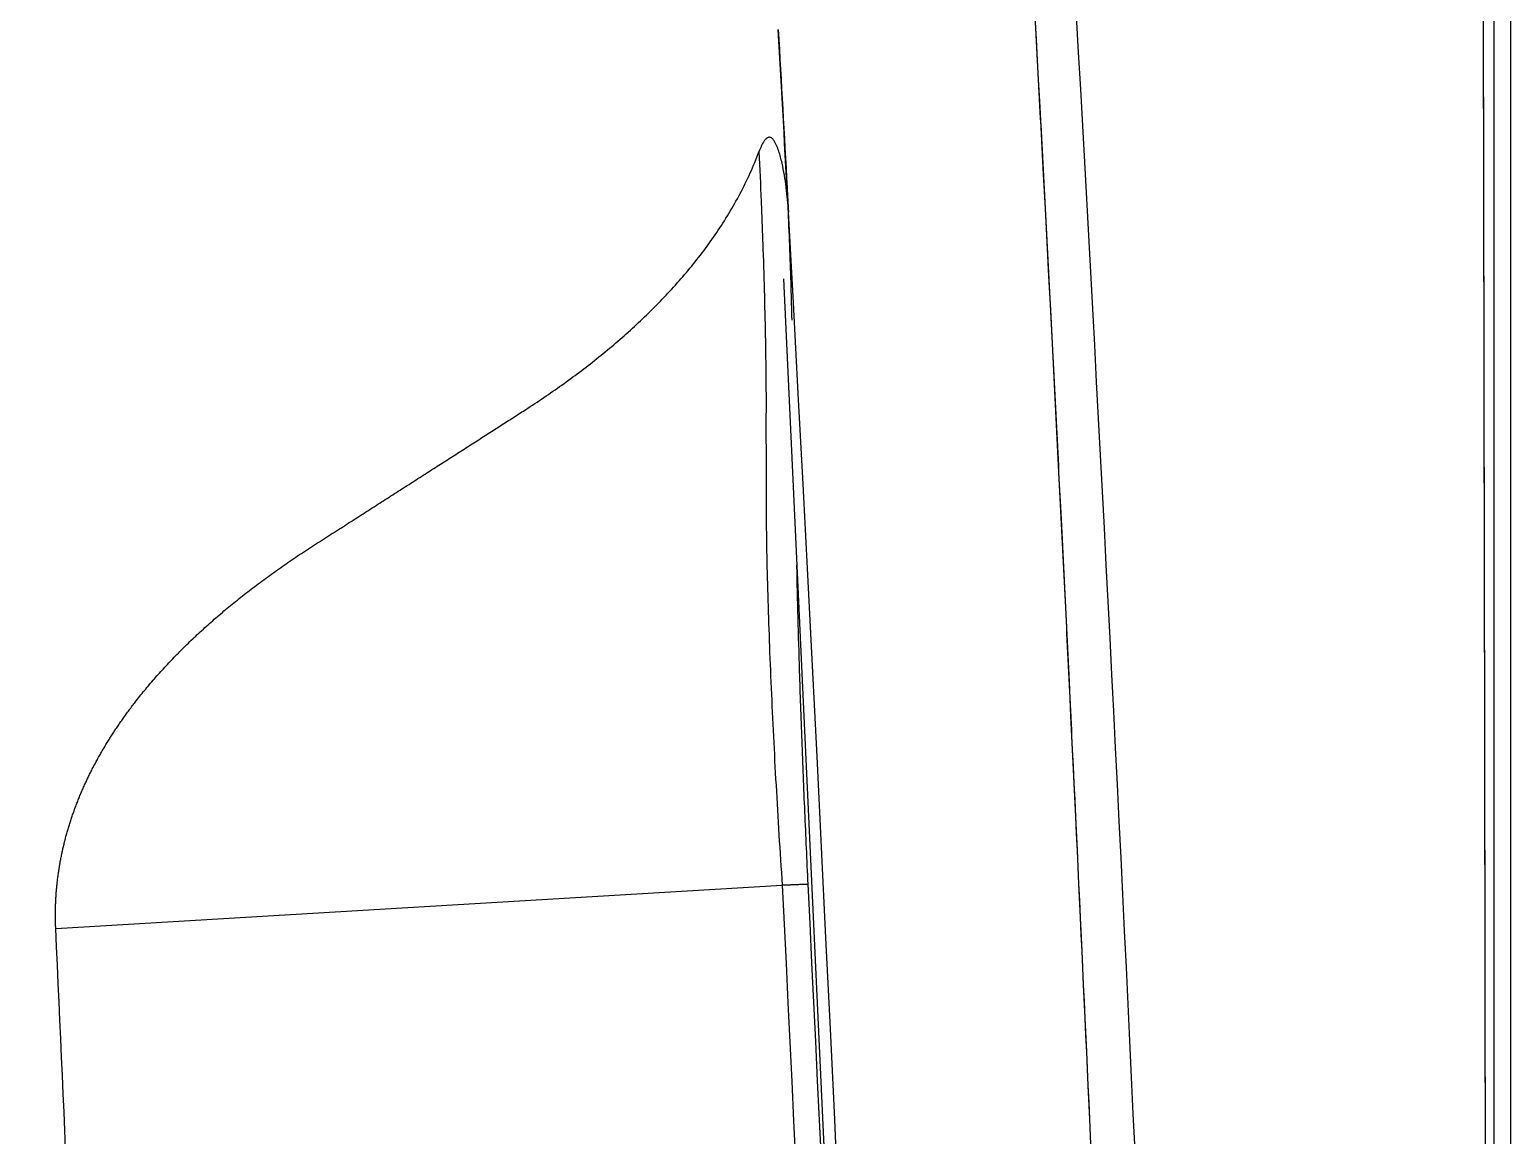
# Model space of a CAD drawing. Extents: x 527 to 611, y 788 to 934.
# Drawn here: x 604.67 to 611.49, y 871.33 to 876.42 of the extents above; entities that cross this region are included whole.
import ezdxf

# ---------------------------------------------------------------- set-up
doc = ezdxf.new("R2010")
doc.units = 0
doc.header["$MEASUREMENT"] = 0
doc.layers.add('1', color=4, linetype='Continuous')
doc.layers.add('GEOMETRY', color=3, linetype='Continuous', lineweight=25)

# ---------------------------------------------------------------- blocks, each defined once
blk = doc.blocks.new('2026_FLAIR')
at = {"layer": 'GEOMETRY'}
for p, q in [((84.42, 81.522), (84.42, 17.1352)), ((84.42, 81.522), (84.42, 2.898)), ((81.0952, 72.2176), (81.0952, 72.2176)), ((81.0952, 72.2176), (81.0952, 72.2176)), ((81.0731, 71.9102), (81.5097, 62.4689)), ((77.7211, 68.9178), (81.0667, 69.1175))]:
    blk.add_line(p, q, dxfattribs=at)
for centre, radius, start, end in [((-466.7845, 42.21), 548.7009, 3.134979, 3.222844), ((-466.7848, 42.21), 548.7012, 357.541766, 3.134978)]:
    blk.add_arc(centre, radius, start, end, dxfattribs=at)
for points, knots in [([(84.3448, 18.3839), (84.3444, 23.6454), (84.3441, 28.9069), (84.3438, 39.4299), (84.3438, 44.6915), (84.3441, 55.2145), (84.3444, 60.476), (84.345, 68.3682), (84.3452, 70.999), (84.3456, 74.9451), (84.3457, 76.2605), (84.3459, 78.2336), (84.346, 79.2201), (84.3461, 80.371), (84.3462, 80.9465), (84.3462, 81.2343), (84.3463, 81.3781), (84.3463, 81.4398), (84.3463, 81.4809), (84.3463, 81.5014), (84.3463, 81.522)], [0, 0, 0, 0, 0.25, 0.25, 0.5, 0.5, 0.75, 0.75, 0.875, 0.875, 0.9375, 0.9375, 0.96875, 0.984375, 0.992188, 0.996094, 0.998047, 0.999023, 0.999023, 1, 1, 1, 1]), ([(84.3463, 2.898), (84.3463, 2.9236), (84.3463, 2.9492), (84.3463, 3.0004), (84.3462, 3.0772), (84.3462, 3.2563), (84.3462, 3.6146), (84.3461, 4.3313), (84.346, 5.7645), (84.3458, 6.993), (84.3456, 9.45), (84.3454, 11.088), (84.345, 16.002), (84.3447, 19.278), (84.3441, 29.106), (84.3438, 35.658), (84.3438, 48.762), (84.3441, 55.314), (84.3447, 65.142), (84.345, 68.418), (84.3454, 73.332), (84.3456, 74.97), (84.3458, 77.427), (84.346, 78.6555), (84.3461, 80.0887), (84.3462, 80.8054), (84.3462, 81.1637), (84.3462, 81.3428), (84.3463, 81.4196), (84.3463, 81.4708), (84.3463, 81.4964), (84.3463, 81.522)], [0, 0, 0, 0, 0.000977, 0.000977, 0.001953, 0.003906, 0.007813, 0.015625, 0.03125, 0.0625, 0.0625, 0.125, 0.125, 0.25, 0.25, 0.5, 0.5, 0.75, 0.75, 0.875, 0.875, 0.9375, 0.9375, 0.96875, 0.984375, 0.992188, 0.996094, 0.998047, 0.999023, 0.999023, 1, 1, 1, 1]), ([(84.2767, 81.4726), (84.2768, 81.4701), (84.2767, 81.4675), (84.2767, 81.4625), (84.2768, 81.4548), (84.2768, 81.437), (84.2769, 81.4015), (84.277, 81.3303), (84.2774, 81.188), (84.278, 80.9033), (84.2794, 80.3339), (84.282, 79.1953), (84.2842, 78.2192), (84.2884, 76.2672), (84.2911, 74.9659), (84.2986, 71.0618), (84.303, 68.4591), (84.3139, 60.651), (84.3183, 55.4455), (84.3227, 45.0347), (84.3227, 39.8292), (84.3186, 29.4184), (84.3144, 24.213), (84.3073, 19.0075)], [0, 0, 0, 0, 0.000122, 0.000122, 0.000244, 0.000488, 0.000977, 0.001953, 0.003906, 0.007812, 0.015625, 0.03125, 0.0625, 0.0625, 0.125, 0.125, 0.25, 0.25, 0.5, 0.5, 0.75, 0.75, 1, 1, 1, 1]), ([(84.2767, 81.4726), (84.2768, 81.4694), (84.2767, 81.4662), (84.2767, 81.4598), (84.2768, 81.4503), (84.2768, 81.4279), (84.2769, 81.3832), (84.2771, 81.2937), (84.2776, 81.1148), (84.2784, 80.7569), (84.2801, 80.0412), (84.2833, 78.6097), (84.286, 77.3828), (84.2912, 74.9289), (84.2944, 73.2929), (84.3032, 68.3851), (84.308, 65.1132), (84.3154, 58.5694), (84.318, 55.2976), (84.3214, 48.7538), (84.323, 42.21), (84.3214, 35.6662), (84.318, 29.1225), (84.3154, 25.8506), (84.308, 19.3068), (84.3032, 16.0349), (84.2914, 9.4911), (84.2844, 6.2193), (84.2767, 2.9474)], [0, 0, 0, 0, 0.000122, 0.000122, 0.000244, 0.000488, 0.000977, 0.001953, 0.003906, 0.007812, 0.015625, 0.03125, 0.0625, 0.0625, 0.125, 0.125, 0.25, 0.25, 0.375, 0.375, 0.5, 0.625, 0.625, 0.75, 0.75, 0.875, 0.875, 1, 1, 1, 1]), ([(81.8352, 79.6812), (81.8456, 79.5241), (81.8663, 79.2097), (81.8969, 78.738), (81.9272, 78.2662), (81.957, 77.7941), (81.9864, 77.3219), (82.0154, 76.8495), (82.044, 76.3769), (82.0722, 75.9042), (82.1, 75.4312), (82.1275, 74.9581), (82.1545, 74.4847), (82.1811, 74.0112), (82.2073, 73.5375), (82.2331, 73.0637), (82.2585, 72.5896), (82.2835, 72.1154), (82.3081, 71.6409), (82.3323, 71.1663), (82.3561, 70.6915), (82.3795, 70.2166), (82.4347, 69.0745), (82.5175, 67.2631), (82.62, 64.7799), (82.7116, 62.2898), (82.7923, 59.8009), (82.862, 57.3135), (82.9209, 54.8281), (82.9693, 52.3371), (82.999, 50.3731), (83.0165, 48.9379), (83.0262, 48.0333), (83.0344, 47.1286), (83.0413, 46.2237), (83.0468, 45.3187), (83.0509, 44.4135), (83.0536, 43.5082), (83.0549, 42.6026), (83.0547, 41.697), (83.0533, 40.7911), (83.0512, 40.1872), (83.0502, 39.8852)], [0, 0, 0, 0, 0.011865, 0.023734, 0.035607, 0.047484, 0.059366, 0.071251, 0.08314, 0.095033, 0.10693, 0.118831, 0.130736, 0.142645, 0.154558, 0.166475, 0.178397, 0.190322, 0.202252, 0.214185, 0.226123, 0.238065, 0.250011, 0.312259, 0.374667, 0.437237, 0.49997, 0.562266, 0.624696, 0.687259, 0.749958, 0.77267, 0.795386, 0.818105, 0.840828, 0.863555, 0.886286, 0.909021, 0.93176, 0.954502, 0.977249, 1, 1, 1, 1]), ([(81.8352, 79.6812), (82.0538, 76.3815), (82.2428, 73.0682), (82.4024, 69.7414), (82.5605, 66.4443), (82.69, 63.1288), (82.7907, 59.7951), (82.8904, 56.4924), (82.9619, 53.1748), (83.0052, 49.8423), (83.0483, 46.5265), (83.0633, 43.2075), (83.0502, 39.8852)], [0, 0, 0, 0, 0.25, 0.25, 0.25, 0.5, 0.5, 0.5, 0.75, 0.75, 0.75, 1, 1, 1, 1]), ([(83.2539, 36.5014), (83.2903, 40.1034), (83.2922, 43.7057), (83.2272, 50.9105), (83.1603, 54.5116), (82.9555, 61.711), (82.8176, 65.3093), (82.4689, 72.5032), (82.2581, 76.0987), (82.0111, 79.6929)], [0, 0, 0, 0, 0.25, 0.25, 0.5, 0.5, 0.75, 0.75, 1, 1, 1, 1]), ([(83.2539, 36.5014), (83.2903, 40.1034), (83.2922, 43.7057), (83.2272, 50.9105), (83.1603, 54.5116), (82.9555, 61.711), (82.8176, 65.3093), (82.4689, 72.5032), (82.2581, 76.0987), (82.0111, 79.6929)], [0.807814, 0.807814, 0.807814, 0.807814, 1.082323, 1.082323, 1.356832, 1.356832, 1.631341, 1.631341, 1.90585, 1.90585, 1.90585, 1.90585]), ([(77.8462, 58.0332), (77.836, 58.3865), (77.8253, 58.7397), (77.8034, 59.4461), (77.792, 59.7993), (77.757, 60.8589), (77.6829, 62.9779), (77.5964, 65.0965), (77.47, 67.9207), (77.4013, 69.3327), (77.2529, 72.1558), (77.1732, 73.5671), (77.088, 74.9781)], [0, 0, 0, 0, 0.0625, 0.0625, 0.125, 0.125, 0.25, 0.5, 0.5, 0.75, 0.75, 1, 1, 1, 1]), ([(81.0486, 73.0577), (81.0623, 72.8148), (81.0758, 72.5719), (81.0912, 72.2918), (81.0932, 72.2547), (81.0952, 72.2176)], [0.19157684, 0.19157684, 0.19157684, 0.19157684, 0.23243316, 0.23243316, 0.23867319, 0.23867319, 0.23867319, 0.23867319]), ([(81.0952, 72.2176), (81.0932, 72.2556), (81.0898, 72.2934), (81.0802, 72.3686), (81.0742, 72.406), (81.0615, 72.4616), (81.0567, 72.48), (81.0478, 72.507), (81.0445, 72.5158), (81.0389, 72.5287), (81.0369, 72.5329), (81.0324, 72.541), (81.03, 72.545), (81.0244, 72.5525), (81.0212, 72.556), (81.0155, 72.5599), (81.0135, 72.5609), (81.0092, 72.5621), (81.0069, 72.5622), (81.0004, 72.5613), (80.9964, 72.5589), (80.9895, 72.5528), (80.9866, 72.5493), (80.9785, 72.5379), (80.9742, 72.5296), (80.9664, 72.5127), (80.9628, 72.5039), (80.9595, 72.4951)], [0, 0, 0, 0, 0.25, 0.25, 0.5, 0.5, 0.625, 0.625, 0.6875, 0.6875, 0.71875, 0.71875, 0.75, 0.75, 0.78125, 0.78125, 0.796875, 0.796875, 0.8125, 0.8125, 0.84375, 0.84375, 0.875, 0.875, 0.9375, 0.9375, 1, 1, 1, 1]), ([(79.8747, 71.3008), (79.9309, 71.3373), (79.9867, 71.3745), (80.0963, 71.4521), (80.1501, 71.4924), (80.2556, 71.5761), (80.3074, 71.6195), (80.4084, 71.7101), (80.4579, 71.7574), (80.5528, 71.8553), (80.5983, 71.906), (80.6851, 72.0114), (80.7263, 72.0661), (80.8036, 72.1803), (80.8397, 72.2397), (80.8891, 72.3333), (80.9047, 72.3651), (80.9337, 72.4294), (80.9472, 72.462), (80.9595, 72.4951)], [0, 0, 0, 0, 0.125, 0.125, 0.25, 0.25, 0.375, 0.375, 0.5, 0.5, 0.625, 0.625, 0.75, 0.75, 0.875, 0.875, 0.9375, 0.9375, 1, 1, 1, 1]), ([(80.9595, 72.4951), (80.9632, 72.4187), (80.9666, 72.343), (80.9712, 72.2304), (80.9726, 72.193), (80.9754, 72.1189), (80.9767, 72.0822), (80.9828, 71.9003), (80.9865, 71.7599), (80.9903, 71.5567), (80.9913, 71.4902), (80.9922, 71.3597), (80.9919, 71.2957), (80.9918, 71.1686), (80.9921, 71.1053), (80.9925, 71.0103), (80.9926, 70.9787), (80.9927, 70.9152), (80.9927, 70.8834), (80.9928, 70.8194), (80.993, 70.7872), (80.9937, 70.7221), (80.9942, 70.6893), (80.9961, 70.5898), (80.9978, 70.5221), (81.0018, 70.3842), (81.0041, 70.314), (81.0094, 70.1708), (81.0124, 70.0977), (81.022, 69.8773), (81.0295, 69.7283), (81.0465, 69.426), (81.056, 69.2728), (81.0667, 69.1175)], [0, 0, 0, 0, 0.0625, 0.0625, 0.09375, 0.09375, 0.125, 0.125, 0.25, 0.25, 0.3125, 0.3125, 0.375, 0.375, 0.4375, 0.4375, 0.46875, 0.46875, 0.5, 0.5, 0.53125, 0.53125, 0.5625, 0.5625, 0.625, 0.625, 0.6875, 0.6875, 0.75, 0.75, 0.875, 0.875, 1, 1, 1, 1]), ([(81.1121, 71.7199), (81.1107, 71.7701), (81.1064, 71.9295), (81.0998, 72.1005), (81.0952, 72.2176)], [0, 0, 0, 0, 0.315041, 1, 1, 1, 1]), ([(78.9082, 70.6811), (78.9329, 70.697), (78.9818, 70.7283), (79.0544, 70.7749), (79.1257, 70.8205), (79.1955, 70.8653), (79.2641, 70.9093), (79.3312, 70.9523), (79.397, 70.9945), (79.4614, 71.0358), (79.5244, 71.0762), (79.5861, 71.1158), (79.6465, 71.1544), (79.7055, 71.1922), (79.7631, 71.2291), (79.8193, 71.2652), (79.8564, 71.289), (79.8747, 71.3008)], [0, 0, 0, 0, 0.07656, 0.151712, 0.225448, 0.297763, 0.368657, 0.438131, 0.506188, 0.572831, 0.638066, 0.701895, 0.764322, 0.825347, 0.88497, 0.943189, 1, 1, 1, 1]), ([(77.7211, 68.9178), (77.7208, 68.9245), (77.7203, 68.938), (77.7198, 68.9582), (77.7197, 68.9785), (77.7198, 68.9987), (77.7202, 69.0189), (77.721, 69.0391), (77.722, 69.0593), (77.7233, 69.0794), (77.725, 69.0996), (77.7269, 69.1198), (77.7292, 69.1399), (77.7317, 69.16), (77.7346, 69.1802), (77.7377, 69.2003), (77.7411, 69.2203), (77.7449, 69.2404), (77.7489, 69.2605), (77.7532, 69.2805), (77.7579, 69.3005), (77.7628, 69.3205), (77.768, 69.3405), (77.7736, 69.3605), (77.7794, 69.3804), (77.7855, 69.4003), (77.7919, 69.4202), (77.7986, 69.4401), (77.8057, 69.4599), (77.813, 69.4797), (77.8206, 69.4995), (77.8285, 69.5193), (77.8367, 69.5391), (77.8452, 69.5588), (77.854, 69.5785), (77.863, 69.5981), (77.8724, 69.6178), (77.8821, 69.6374), (77.8921, 69.657), (77.9024, 69.6765), (77.9129, 69.6961), (77.9238, 69.7156), (77.935, 69.735), (77.9464, 69.7545), (77.9582, 69.7739), (77.9703, 69.7933), (77.9826, 69.8126), (77.9952, 69.8319), (78.0082, 69.8512), (78.0214, 69.8705), (78.035, 69.8897), (78.0488, 69.9089), (78.0629, 69.9281), (78.0773, 69.9472), (78.1012, 69.9782), (78.1354, 70.0208), (78.1811, 70.0744), (78.2291, 70.1275), (78.2794, 70.1802), (78.332, 70.2325), (78.3869, 70.2843), (78.4441, 70.3357), (78.5036, 70.3867), (78.5654, 70.4371), (78.6295, 70.4871), (78.6958, 70.5365), (78.7645, 70.5854), (78.8353, 70.6338), (78.8838, 70.6653), (78.9082, 70.6811)], [0, 0, 0, 0, 0.008756, 0.017506, 0.026252, 0.034995, 0.043739, 0.052485, 0.061235, 0.069991, 0.078755, 0.087529, 0.096315, 0.105115, 0.113931, 0.122765, 0.131619, 0.140495, 0.149394, 0.158318, 0.16727, 0.176251, 0.185262, 0.194306, 0.203385, 0.212499, 0.221652, 0.230844, 0.240077, 0.249354, 0.258675, 0.268043, 0.277459, 0.286925, 0.296443, 0.306014, 0.31564, 0.325323, 0.335063, 0.344864, 0.354726, 0.36465, 0.374639, 0.384693, 0.394814, 0.405004, 0.415263, 0.425594, 0.435997, 0.446474, 0.457026, 0.467654, 0.478359, 0.489143, 0.500006, 0.531246, 0.563097, 0.595583, 0.628727, 0.662548, 0.697066, 0.732297, 0.768254, 0.804951, 0.842401, 0.880617, 0.919613, 0.959404, 1, 1, 1, 1]), ([(81.1861, 69.121), (81.181, 69.2322), (81.1706, 69.4551), (81.1575, 69.784), (81.1471, 70.0837), (81.1396, 70.3501), (81.1356, 70.5123), (81.1342, 70.5892), (81.1341, 70.5906)], [0, 0, 0, 0, 0.216084, 0.432859, 0.648941, 0.822684, 0.996809, 1, 1, 1, 1]), ([(81.0667, 69.1175), (81.0691, 69.1176), (81.0739, 69.1178), (81.0813, 69.1181), (81.0888, 69.1185), (81.0966, 69.1188), (81.1044, 69.1191), (81.1124, 69.1194), (81.1203, 69.1197), (81.1282, 69.12), (81.136, 69.1203), (81.1435, 69.1205), (81.1508, 69.1208), (81.1577, 69.1209), (81.1641, 69.1211), (81.1699, 69.1212), (81.175, 69.1213), (81.1793, 69.1213), (81.1827, 69.1213), (81.1851, 69.1212), (81.1858, 69.121), (81.1861, 69.121)], [0, 0, 0, 0, 0.038632, 0.078819, 0.120562, 0.16386, 0.208714, 0.255124, 0.303089, 0.35261, 0.403686, 0.456319, 0.510506, 0.566249, 0.623548, 0.682402, 0.742811, 0.804775, 0.868295, 0.93337, 1, 1, 1, 1]), ([(78.1152, 58.075), (78.0905, 58.9789), (78.0645, 59.8827), (78.0071, 61.6901), (77.976, 62.5937), (77.8772, 65.3045), (77.8036, 67.1113), (77.7211, 68.9178)], [0, 0, 0, 0, 0.25, 0.25, 0.5, 0.5, 1, 1, 1, 1])]:
    blk.add_open_spline(points, degree=3, knots=knots, dxfattribs=at)
for points in [[(81.0667, 69.1175), (81.2564, 65.2567), (81.4051, 61.3939), (81.5131, 57.5299)], [(81.6325, 57.5333), (81.5246, 61.3973), (81.3758, 65.2601), (81.1861, 69.121)]]:
    blk.add_open_spline(points, degree=3, dxfattribs=at)

msp = doc.modelspace()

# ---------------------------------------------------------------- block references
at = {"layer": '1'}
msp.add_blockref('2026_FLAIR', (527.0666, 803.3631), dxfattribs=at)

doc.saveas('drawing.dxf')
